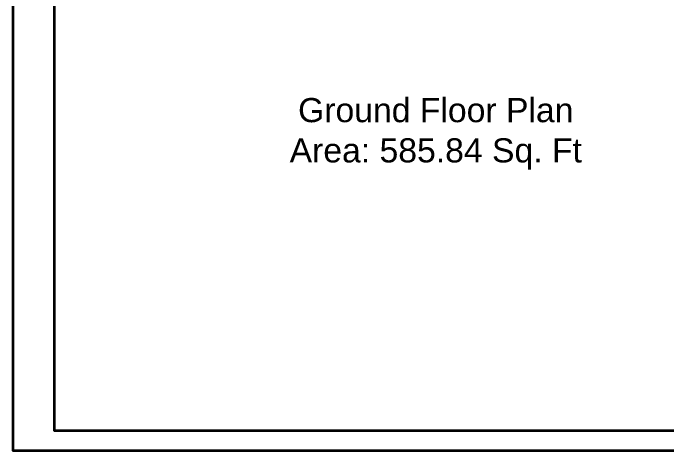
# Model space of a CAD drawing. Header units: inches. Extents: x 54699 to 80583, y -8431 to -3547.
# Drawn here: x 74116.4 to 74495.8, y -8431.4 to -8177.5 of the extents above; entities that cross this region are included whole.
import ezdxf

# ---------------------------------------------------------------- set-up
doc = ezdxf.new("R2010")
doc.units = ezdxf.units.IN
doc.header["$LTSCALE"] = 0.5
doc.header["$MEASUREMENT"] = 0
doc.layers.add('Normal Wall', color=7, linetype='Continuous', lineweight=35, true_color=0xffaf89)
doc.styles.get("Standard").update_dxf_attribs({"font": 'arial.ttf'})

msp = doc.modelspace()

# ---------------------------------------------------------------- linework, layer by layer
at = {"layer": 'Normal Wall'}
for points in [[(74116.42, -7680.87), (75174.43, -7680.87), (75174.43, -8431.39), (74116.42, -8431.39)], [(74116.42, -7680.87), (75174.43, -7680.87), (75174.43, -8431.39), (74116.42, -8431.39)], [(75162.52, -7692.77), (74140.24, -7692.77), (74140.24, -8419.49), (75162.52, -8419.49)], [(75162.52, -7692.77), (74140.24, -7692.77), (74140.24, -8419.49), (75162.52, -8419.49)]]:
    msp.add_lwpolyline(points, close=True, dxfattribs=at)

# ---------------------------------------------------------------- texts
at = {"color": 7, "linetype": 'ByBlock', "lineweight": 5, "insert": (74361.67, -8247.53), "char_height": 14, "width": 235.547, "attachment_point": 5}
msp.add_mtext('{\\fArial CE|b0|i0|c238|p34;Ground Floor Plan\\PArea: \\fArial CE|b0|i0|c0|p34;585.84\\fArial CE|b0|i0|c238|p34; Sq. Ft}', dxfattribs=at)

doc.saveas('drawing.dxf')
